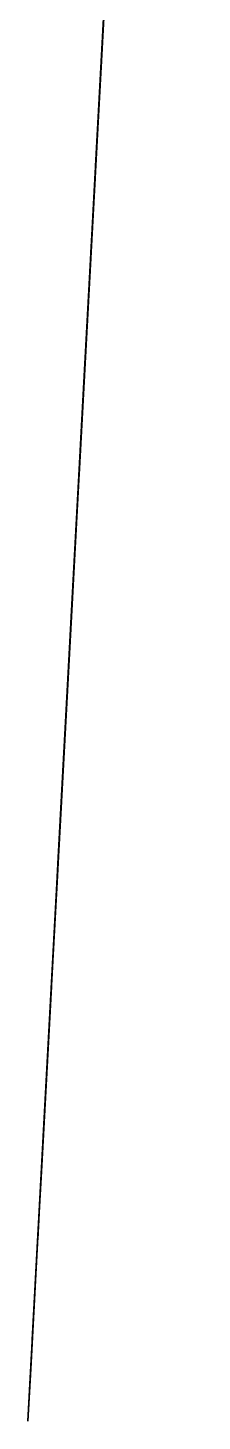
# Model space of a CAD drawing. Extents: x -693 to 354, y -430 to 666.
# Drawn here: x 318.0764 to 318.1031, y -180.9749 to -180.7615 of the extents above; entities that cross this region are included whole.
import ezdxf

# ---------------------------------------------------------------- set-up
doc = ezdxf.new("R2010")
doc.units = 0
doc.layers.get('0').update_dxf_attribs({"linetype": 'continuous'})

# ---------------------------------------------------------------- blocks, each defined once
blk = doc.blocks.new('BLOCK_BLOCK_LISANNE')
at = {"color": 0}
for points in [[(318.091541, -180.694365), (318.087648, -180.766516), (318.097112, -180.591113)], [(318.096654, -180.599603), (318.087364, -180.771785), (318.096166, -180.608646)], [(318.094511, -180.63931), (318.086383, -180.78996), (318.086531, -180.787219), (318.094005, -180.648701)], [(318.093588, -180.656428), (318.087337, -180.772285), (318.088154, -180.757133)], [(318.078285, -180.94005), (318.077908, -180.94704), (318.07819, -180.941808), (318.078857, -180.929441), (318.080173, -180.905067), (318.079336, -180.920571), (318.079701, -180.913801), (318.078971, -180.927342), (318.078857, -180.929441), (318.077079, -180.962401), (318.077204, -180.960086), (318.077125, -180.961553), (318.078738, -180.931656), (318.077125, -180.961553), (318.0788, -180.930512), (318.077175, -180.960626), (318.077839, -180.948324), (318.079996, -180.908336), (318.078465, -180.936717), (318.079202, -180.92305), (318.077514, -180.954334), (318.07676, -180.968322), (318.077204, -180.960086), (318.076403, -180.974942), (318.077723, -180.950465), (318.076403, -180.974942), (318.077723, -180.950465), (318.076834, -180.966953), (318.103073, -180.480623)], [(318.080917, -180.891263), (318.078285, -180.94005), (318.080111, -180.906211), (318.078857, -180.929441), (318.103073, -180.480623)], [(318.08154, -180.879718), (318.08081, -180.89326), (318.081179, -180.886407), (318.080721, -180.89491), (318.080771, -180.893982), (318.081031, -180.889148), (318.081327, -180.883666), (318.103073, -180.480623)], [(318.081677, -180.877184), (318.081179, -180.886407), (318.081341, -180.883416), (318.08154, -180.879718), (318.08081, -180.89326), (318.080975, -180.8902), (318.103073, -180.480623)], [(318.083946, -180.835132), (318.082576, -180.860512), (318.083156, -180.849766), (318.081526, -180.87999), (318.082438, -180.863081), (318.08121, -180.885839), (318.08113, -180.887318), (318.080926, -180.891095), (318.082178, -180.867894), (318.103073, -180.480623)], [(318.082178, -180.867894), (318.081183, -180.886345), (318.080926, -180.891095), (318.082403, -180.86373), (318.103073, -180.480623)], [(318.081802, -180.874866), (318.080975, -180.8902), (318.081464, -180.88113), (318.082282, -180.865964), (318.081341, -180.883416), (318.081677, -180.877184), (318.103073, -180.480623)], [(318.083051, -180.851721), (318.081856, -180.873871), (318.082677, -180.858651), (318.083222, -180.848554), (318.082262, -180.866342), (318.081888, -180.873273), (318.08204, -180.870453), (318.103073, -180.480623)], [(318.084529, -180.824323), (318.082405, -180.86369), (318.08435, -180.827639), (318.084728, -180.820642), (318.083051, -180.851721), (318.082257, -180.866431), (318.082405, -180.86369), (318.083051, -180.851721), (318.082677, -180.858651), (318.083051, -180.851721), (318.083601, -180.841515), (318.083222, -180.848554), (318.083903, -180.835923), (318.08367, -180.840251), (318.083828, -180.837321), (318.103073, -180.480623)], [(318.087648, -180.766516), (318.085186, -180.812138), (318.083156, -180.849766), (318.085812, -180.800538), (318.084662, -180.821863), (318.083946, -180.835132), (318.084206, -180.830303), (318.087079, -180.777052), (318.082417, -180.863472), (318.084903, -180.817388), (318.087364, -180.771785), (318.082576, -180.860512), (318.103073, -180.480623)], [(318.085429, -180.807645), (318.085248, -180.810997), (318.085392, -180.808328), (318.084866, -180.818086), (318.083051, -180.851721), (318.084728, -180.820642), (318.085041, -180.814834), (318.083051, -180.851721), (318.08511, -180.813547), (318.083051, -180.851721), (318.084385, -180.826987), (318.083601, -180.841515), (318.083903, -180.835923), (318.103073, -180.480623)], [(318.085978, -180.797463), (318.08551, -180.806138), (318.085626, -180.803985), (318.085737, -180.801938), (318.085881, -180.799257), (318.083838, -180.837134), (318.083229, -180.848419), (318.083291, -180.847269), (318.085101, -180.813727), (318.085288, -180.81025), (318.103073, -180.480623)], [(318.085186, -180.812138), (318.083946, -180.835132), (318.084662, -180.821863), (318.085812, -180.800538), (318.087178, -180.775233), (318.086858, -180.781149), (318.085094, -180.81385), (318.083587, -180.841776), (318.103073, -180.480623)], [(318.090175, -180.719676), (318.08435, -180.827639), (318.084529, -180.824323), (318.090008, -180.722775), (318.084728, -180.820642), (318.089438, -180.733341), (318.084866, -180.818086), (318.085392, -180.808328), (318.088593, -180.748995), (318.085429, -180.807645), (318.085882, -180.799248), (318.086516, -180.787498), (318.088359, -180.753341), (318.087403, -180.771051), (318.086899, -180.780394), (318.08609, -180.795382), (318.086626, -180.785449), (318.08712, -180.776305), (318.085978, -180.797463), (318.085881, -180.799257), (318.086941, -180.779626), (318.085737, -180.801938), (318.085101, -180.813727), (318.084745, -180.820321), (318.086957, -180.779327), (318.084389, -180.826915), (318.087075, -180.777144), (318.087326, -180.772481), (318.084288, -180.828783), (318.084113, -180.83204), (318.087502, -180.769224), (318.084228, -180.829908), (318.088159, -180.757037), (318.085288, -180.81025), (318.08551, -180.806138), (318.103073, -180.480623)], [(318.088785, -180.74545), (318.0879, -180.761847), (318.086437, -180.788958), (318.086079, -180.795596), (318.085792, -180.800919), (318.090008, -180.722775), (318.086598, -180.785971), (318.091875, -180.688165), (318.08715, -180.775749), (318.087606, -180.7673), (318.093219, -180.663254)], [(318.091146, -180.701678), (318.088181, -180.756633), (318.092088, -180.684216), (318.090312, -180.717134), (318.08904, -180.740724), (318.090488, -180.713881), (318.091541, -180.694365), (318.085812, -180.800538), (318.087648, -180.766516), (318.092892, -180.669313), (318.092996, -180.667388), (318.092545, -180.675747), (318.087688, -180.765769), (318.087487, -180.769508), (318.087352, -180.772001), (318.087178, -180.775233), (318.103073, -180.480623)], [(318.091192, -180.700838), (318.090915, -180.705971), (318.091497, -180.695177), (318.089852, -180.725666), (318.09041, -180.715331), (318.090853, -180.707108), (318.090555, -180.712645), (318.089297, -180.73595), (318.088071, -180.75867), (318.089068, -180.740188), (318.090285, -180.717641), (318.08909, -180.739794), (318.089372, -180.734567), (318.086957, -180.779327), (318.087075, -180.777144), (318.087502, -180.769224), (318.087326, -180.772481), (318.103073, -180.480623)], [(318.092079, -180.684387), (318.087487, -180.769508), (318.087688, -180.765769), (318.087352, -180.772001), (318.088042, -180.759221), (318.088234, -180.75565), (318.088874, -180.743787), (318.089514, -180.731923), (318.089595, -180.73042), (318.089428, -180.733527), (318.089181, -180.738109), (318.090893, -180.706371), (318.103073, -180.480623)], [(318.089822, -180.726213), (318.09041, -180.715331), (318.090555, -180.712645), (318.087502, -180.769224), (318.088159, -180.757037), (318.089141, -180.738841), (318.088664, -180.74769), (318.089372, -180.734567), (318.08909, -180.739794), (318.089852, -180.725666), (318.103073, -180.480623)], [(318.087337, -180.772285), (318.088154, -180.757133), (318.088474, -180.751201), (318.089167, -180.738359), (318.091016, -180.704095), (318.093251, -180.662673)], [(318.085792, -180.800919), (318.086079, -180.795596), (318.086598, -180.785971), (318.08715, -180.775749), (318.087606, -180.7673), (318.088562, -180.749572), (318.088919, -180.742953), (318.088816, -180.744869), (318.089088, -180.739828), (318.089946, -180.723924), (318.091412, -180.696757), (318.092827, -180.670526)], [(318.091541, -180.694365), (318.087871, -180.762379)], [(318.089822, -180.726213), (318.089141, -180.738841), (318.088664, -180.74769), (318.088159, -180.757037), (318.087502, -180.769224)], [(318.087638, -180.766697), (318.088511, -180.750511), (318.088807, -180.745034), (318.089025, -180.740996)], [(318.085792, -180.800919), (318.086437, -180.788958), (318.0879, -180.761847), (318.088701, -180.747001), (318.088785, -180.74545)], [(318.087502, -180.769224), (318.08867, -180.747571)], [(318.088593, -180.748995), (318.088359, -180.753341), (318.087403, -180.771051), (318.086516, -180.787498), (318.085882, -180.799248), (318.085429, -180.807645)], [(318.088527, -180.750226), (318.087833, -180.763095), (318.087638, -180.766697)], [(318.087688, -180.765769), (318.088181, -180.756633)], [(318.088042, -180.759221), (318.087352, -180.772001)], [(318.086957, -180.779327), (318.087767, -180.764315)], [(318.085812, -180.800538), (318.087648, -180.766516)], [(318.087337, -180.772285), (318.087264, -180.773629), (318.087638, -180.766697)], [(318.087688, -180.765769), (318.087487, -180.769508), (318.087352, -180.772001)], [(318.087648, -180.766516), (318.08738, -180.771483)], [(318.087502, -180.769224), (318.087326, -180.772481), (318.087075, -180.777144), (318.086957, -180.779327)], [(318.087364, -180.771785), (318.087079, -180.777052), (318.084903, -180.817388)], [(318.087364, -180.771785), (318.086531, -180.787219), (318.086778, -180.782635), (318.087337, -180.772285)], [(318.087352, -180.772001), (318.087178, -180.775233)], [(318.087178, -180.775233), (318.085812, -180.800538)], [(318.086957, -180.779327), (318.086941, -180.779626), (318.08712, -180.776305), (318.086899, -180.780394)], [(318.083587, -180.841776), (318.085094, -180.81385), (318.086858, -180.781149)], [(318.086858, -180.781149), (318.085676, -180.80307), (318.085628, -180.803955), (318.085897, -180.79897), (318.086114, -180.794938)], [(318.086899, -180.780394), (318.086626, -180.785449), (318.08609, -180.795382), (318.085978, -180.797463)], [(318.086114, -180.794938), (318.086332, -180.790905), (318.086858, -180.781149)], [(318.086858, -180.781149), (318.086893, -180.780511)], [(318.086858, -180.781149), (318.086861, -180.781094)], [(318.086114, -180.794938), (318.084496, -180.824941)], [(318.086096, -180.795282), (318.085628, -180.803952)], [(318.083838, -180.837134), (318.085626, -180.803985), (318.085978, -180.797463)], [(318.085978, -180.797463), (318.085881, -180.799257), (318.085737, -180.801938)], [(318.08511, -180.813547), (318.085397, -180.808229), (318.085792, -180.800919)], [(318.085737, -180.801938), (318.08551, -180.806138), (318.085288, -180.81025), (318.085101, -180.813727)], [(318.085186, -180.812138), (318.085716, -180.80232)], [(318.085737, -180.801938), (318.085628, -180.803952)], [(318.08551, -180.806138), (318.085597, -180.80453)], [(318.08551, -180.806138), (318.085373, -180.808673), (318.085064, -180.814417), (318.084921, -180.817062), (318.084963, -180.816288)], [(318.085436, -180.807519), (318.085301, -180.810013), (318.085396, -180.808258), (318.08551, -180.806138)], [(318.084728, -180.820642), (318.084866, -180.818086), (318.085392, -180.808328)], [(318.085429, -180.807645), (318.085248, -180.810997), (318.085041, -180.814834), (318.08511, -180.813547)], [(318.085392, -180.808328), (318.085429, -180.807645)], [(318.085101, -180.813727), (318.083229, -180.848419)], [(318.085101, -180.813727), (318.084745, -180.820321), (318.084389, -180.826915), (318.084288, -180.828783), (318.084113, -180.83204), (318.084228, -180.829908), (318.08435, -180.827639)], [(318.08511, -180.813547), (318.084589, -180.823213)], [(318.085186, -180.812138), (318.08469, -180.821345)], [(318.084903, -180.817388), (318.083459, -180.84416), (318.082188, -180.867713), (318.080888, -180.891798), (318.080487, -180.899231), (318.080111, -180.906211)], [(318.084903, -180.817388), (318.082417, -180.863472)], [(318.083946, -180.835132), (318.084206, -180.830303), (318.084662, -180.821863)], [(318.08435, -180.827639), (318.084529, -180.824323), (318.084728, -180.820642)], [(318.084662, -180.821863), (318.084384, -180.827009)], [(318.08435, -180.827639), (318.082937, -180.853837)], [(318.084385, -180.827), (318.083844, -180.837027)], [(318.084385, -180.826987), (318.083904, -180.835909)], [(318.083051, -180.851721), (318.084284, -180.828856)], [(318.083946, -180.835132), (318.082438, -180.863081), (318.082178, -180.867894)], [(318.082576, -180.860512), (318.083156, -180.849766), (318.083946, -180.835132)], [(318.083291, -180.847269), (318.083838, -180.837134)], [(318.083903, -180.835923), (318.083657, -180.840487)], [(318.083946, -180.835132), (318.083807, -180.837708)], [(318.083828, -180.837321), (318.083871, -180.836513)], [(318.08367, -180.840251), (318.083828, -180.837321)], [(318.083601, -180.841515), (318.083152, -180.849844)], [(318.083222, -180.848554), (318.083587, -180.841778)], [(318.083291, -180.847269), (318.083587, -180.841776)], [(318.083229, -180.848419), (318.083291, -180.847269)], [(318.083222, -180.848554), (318.082262, -180.866342), (318.08204, -180.870453), (318.081888, -180.873273), (318.081856, -180.873871), (318.082677, -180.858651)], [(318.082403, -180.86373), (318.08267, -180.858783), (318.083229, -180.848419)], [(318.083051, -180.851721), (318.08319, -180.849137)], [(318.082677, -180.858651), (318.082949, -180.853608)], [(318.081526, -180.87999), (318.082576, -180.860512)], [(318.082405, -180.86369), (318.082603, -180.860023)], [(318.082417, -180.863472), (318.082576, -180.860512)], [(318.081183, -180.886345), (318.082403, -180.86373)], [(318.082178, -180.867894), (318.082403, -180.86373)], [(318.082282, -180.865964), (318.082394, -180.863893)], [(318.082405, -180.86369), (318.082357, -180.864574)], [(318.081677, -180.877184), (318.082282, -180.865964)], [(318.082257, -180.866431), (318.082281, -180.86598)], [(318.080926, -180.891095), (318.082156, -180.868312)], [(318.081802, -180.874866), (318.082201, -180.867465)], [(318.081464, -180.88113), (318.081775, -180.875365)], [(318.080975, -180.8902), (318.081341, -180.883416), (318.081677, -180.877184)], [(318.08154, -180.879718), (318.081677, -180.877184)], [(318.08081, -180.89326), (318.081179, -180.886407), (318.08154, -180.879718)], [(318.080917, -180.891263), (318.081464, -180.88113)], [(318.081063, -180.888565), (318.081512, -180.880251)], [(318.081464, -180.88113), (318.081205, -180.88593)], [(318.08121, -180.885839), (318.081526, -180.87999)], [(318.081327, -180.883666), (318.081464, -180.881132)], [(318.081031, -180.889148), (318.081327, -180.883666)], [(318.080926, -180.891095), (318.08113, -180.887318), (318.08121, -180.885839)], [(318.081183, -180.886345), (318.080926, -180.891095)], [(318.080415, -180.90058), (318.081064, -180.888552)], [(318.081063, -180.888565), (318.080425, -180.90039)], [(318.080975, -180.8902), (318.08081, -180.89326)], [(318.080917, -180.891263), (318.078857, -180.929441)], [(318.080111, -180.906211), (318.080917, -180.891263)], [(318.080771, -180.893982), (318.080927, -180.891078)], [(318.080771, -180.893982), (318.08067, -180.89585)], [(318.080721, -180.89491), (318.080751, -180.894353)], [(318.08081, -180.89326), (318.080762, -180.894133)], [(318.078465, -180.936717), (318.079202, -180.92305), (318.079996, -180.908336), (318.080173, -180.905067), (318.079701, -180.913801), (318.079336, -180.920571), (318.078971, -180.927342), (318.0788, -180.930512), (318.078738, -180.931656), (318.078857, -180.929441)], [(318.078285, -180.94005), (318.080111, -180.906211)], [(318.078285, -180.94005), (318.078857, -180.929441)]]:
    blk.add_lwpolyline(points, dxfattribs=at)
for points in [[(318.103073, -180.480623), (318.080415, -180.90058), (318.080771, -180.893982), (318.081031, -180.889148), (318.081677, -180.877184), (318.082282, -180.865964), (318.082417, -180.863472), (318.081526, -180.87999), (318.082576, -180.860512), (318.08154, -180.879718), (318.081327, -180.883666), (318.081063, -180.888565)], [(318.103073, -180.480623), (318.086114, -180.794938), (318.084385, -180.827), (318.083838, -180.837134), (318.083587, -180.841776), (318.083291, -180.847269), (318.085094, -180.81385), (318.086858, -180.781149), (318.086332, -180.790905)], [(318.103073, -180.480623), (318.085676, -180.80307), (318.086858, -180.781149), (318.086114, -180.794938), (318.086332, -180.790905), (318.085897, -180.79897), (318.085628, -180.803955)], [(318.103073, -180.480623), (318.086941, -180.779626), (318.086957, -180.779327), (318.08712, -180.776305), (318.086899, -180.780394), (318.088071, -180.75867), (318.088011, -180.759785), (318.088042, -180.759221), (318.087352, -180.772001), (318.086858, -180.781149), (318.087178, -180.775233)], [(318.103073, -180.480623), (318.087638, -180.766697), (318.088807, -180.745034), (318.089025, -180.740996), (318.088527, -180.750226), (318.088971, -180.742003), (318.087833, -180.763095)], [(318.103073, -180.480623), (318.092089, -180.684203), (318.09099, -180.70458), (318.089912, -180.724546), (318.092079, -180.684387), (318.088181, -180.756633), (318.087688, -180.765769), (318.08904, -180.740724), (318.092422, -180.678031), (318.092342, -180.679512)], [(318.095129, -180.627866), (318.093827, -180.65199), (318.095023, -180.629821), (318.09266, -180.673619), (318.090129, -180.720536), (318.091395, -180.697062), (318.089201, -180.737731), (318.089025, -180.740996), (318.088807, -180.745034), (318.088511, -180.750511), (318.094913, -180.631856), (318.087638, -180.766697), (318.09392, -180.650266), (318.094364, -180.642042), (318.093429, -180.659361), (318.087264, -180.773629), (318.093251, -180.662673), (318.091016, -180.704095), (318.093251, -180.662673), (318.088154, -180.757133), (318.087337, -180.772285), (318.088474, -180.751201), (318.089167, -180.738359)], [(318.08892, -180.742942), (318.088359, -180.753341), (318.088593, -180.748995), (318.087403, -180.771051), (318.0891, -180.739604), (318.086516, -180.787498), (318.08511, -180.813547), (318.085397, -180.808229), (318.0891, -180.739604), (318.088785, -180.74545), (318.088701, -180.747001), (318.0879, -180.761847), (318.085792, -180.800919), (318.086437, -180.788958), (318.085429, -180.807645), (318.085041, -180.814834), (318.085248, -180.810997), (318.085882, -180.799248)], [(318.084903, -180.817388), (318.082188, -180.867713), (318.083459, -180.84416), (318.082417, -180.863472), (318.082188, -180.867713), (318.080888, -180.891798), (318.080487, -180.899231), (318.081802, -180.874866), (318.081464, -180.88113), (318.080917, -180.891263), (318.080111, -180.906211), (318.082282, -180.865964)], [(318.084206, -180.830303), (318.082438, -180.863081), (318.083946, -180.835132), (318.084662, -180.821863), (318.083946, -180.835132), (318.083587, -180.841776), (318.083291, -180.847269), (318.082178, -180.867894), (318.083229, -180.848419), (318.08267, -180.858783), (318.082403, -180.86373)], [(318.081526, -180.87999), (318.080415, -180.90058), (318.081063, -180.888565), (318.08121, -180.885839), (318.080415, -180.90058)], [(318.078465, -180.936717), (318.077839, -180.948324), (318.077175, -180.960626), (318.077125, -180.961553), (318.077204, -180.960086), (318.077079, -180.962401), (318.076834, -180.966953), (318.076403, -180.974942), (318.07676, -180.968322), (318.077204, -180.960086), (318.077514, -180.954334), (318.077723, -180.950465), (318.077908, -180.94704), (318.07819, -180.941808)]]:
    blk.add_lwpolyline(points, close=True, dxfattribs=at)

msp = doc.modelspace()

# ---------------------------------------------------------------- block references
msp.add_blockref('BLOCK_BLOCK_LISANNE', (0, 0))

doc.saveas('drawing.dxf')
